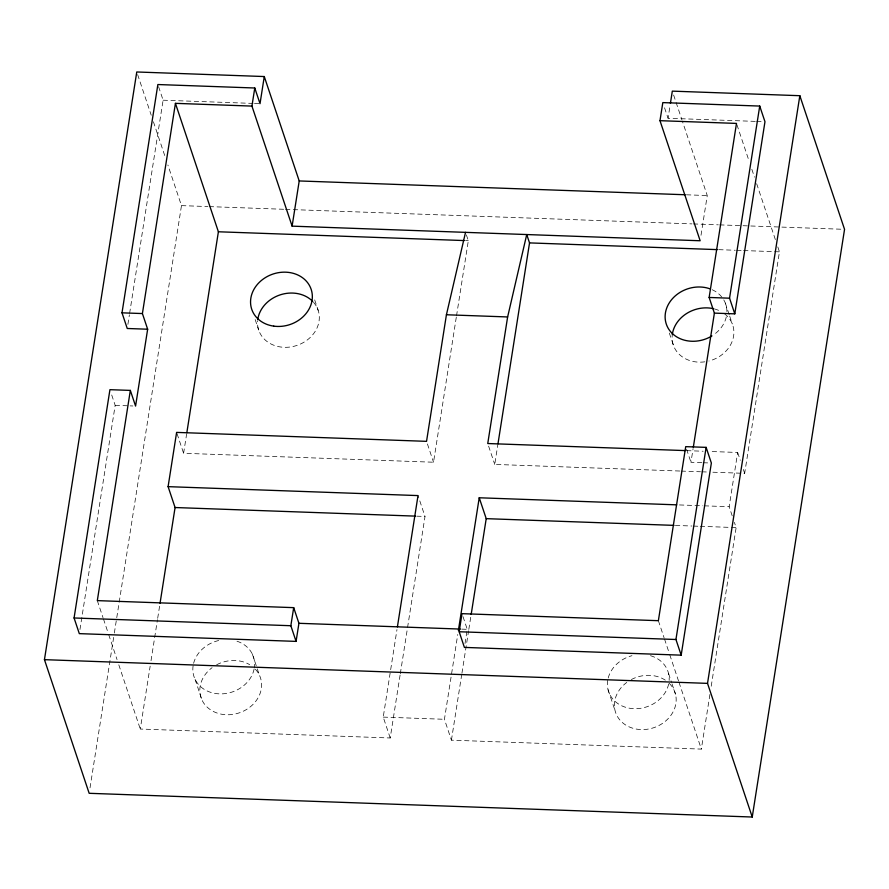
<?xml version="1.0" encoding="UTF-8"?>
<svg xmlns="http://www.w3.org/2000/svg" width="889" height="889" viewBox="0 0 889 889"><rect width="100%" height="100%" fill="white"/><g stroke="black" fill="none" stroke-linecap="round" stroke-linejoin="round"><path stroke-width="0.67" stroke-dasharray="4.45 3.33" d="M79.954 629.534L115.17 405.34L111.247 393.594M127.894 324.385L129.394 314.817M129.605 313.45L163.109 100.201L157.864 84.533M90.022 787.821L114.125 634.402M114.348 633.024L181.478 205.626L167.888 165.01M400.094 675.084L390.215 737.981L140.284 729.036L150.163 666.139M151.03 660.671L157.464 619.655M157.686 618.288L159.831 604.609M456.29 317.284L433.532 462.224L183.601 453.279L186.612 434.143M390.215 737.981L383.226 717.101L396.972 629.59M400.306 673.718L425.009 516.465L418.019 495.584M456.513 315.917L468.325 240.708L465.925 233.551M709.933 694.409L701.343 749.105L451.423 740.17L444.433 719.29L457.746 634.513M465.014 643.536L467.247 629.323L462.447 614.966M451.423 740.17L461.724 674.54M461.947 673.173L468.603 630.779M468.814 629.412L470.959 615.744M679.763 471.026L494.74 464.414L497.74 445.267M755.283 121.382L668.061 118.259L670.195 104.702M701.01 235.274L707.255 195.547L682.363 121.148M701.832 462.691L690.953 462.302L693.109 448.612M732.214 515.853L729.158 506.719L737.67 452.468L710.055 451.479M711.222 686.208L736.136 527.599L734.392 522.376M712.9 472.215L744.66 473.348L779.453 251.843L777.708 246.597M163.109 100.201L253.098 103.413M254.476 103.468L260.021 103.669M756.661 121.426L763.584 121.671M686.441 194.802L707.255 195.547M181.478 205.626L207.837 206.559M209.226 206.615L284.136 209.293M285.513 209.348L691.964 223.884M693.342 223.928L718.312 224.828M719.701 224.873L841.772 229.24M465.558 240.608L468.325 240.708M718.701 249.665L735.27 250.254M736.648 250.309L742.171 250.509M743.56 250.554L779.453 251.843M115.17 405.34L128.772 405.829M130.138 405.873L132.861 405.973M686.586 450.645L703.155 451.234M703.199 462.736L708.633 462.936M681.141 471.081L700.476 471.77M701.854 471.815L707.377 472.015M679.44 504.941L702.921 505.774M704.299 505.83L729.158 506.719M416.719 516.176L425.009 516.465M675.384 525.421L691.953 526.021M693.331 526.066L698.854 526.266M700.243 526.31L736.136 527.599M461.724 629.123L467.247 629.323M383.226 717.101L444.433 719.29M736.925 124.727L748.76 160.109M751.838 169.277L754.461 177.144M756.661 183.701L775.508 240.041M673.629 95.045L681.93 119.848M664.561 107.813L668.061 118.259M725.324 303.049L729.247 314.795M729.691 316.106L732.303 323.929M737.67 452.468L740.293 460.302M743.348 469.436L744.66 473.348M669.328 333.053L673.695 346.099M686.586 449.256L690.953 462.302M658.371 620.689L664.072 637.724M664.516 639.035L669.339 653.448M669.773 654.76L678.54 680.963M678.985 682.274L701.343 749.105M668.539 673.429L671.595 682.563M672.028 683.863L675.529 694.309M608.054 689.72L615.044 710.6M488.617 446.134L494.74 464.414M427.42 443.944L433.532 462.224M314.695 299.915L318.184 310.361M255.176 319.573L258.677 330.019M137.639 74.598L151.23 115.214M153.419 121.771L165.254 157.142M252.365 654.126L259.344 675.007M177.055 433.71L183.601 453.279M195.091 679.363L202.081 700.243M97.312 600.62L103.013 617.655M103.457 618.966L108.28 633.379M108.714 634.69L117.048 659.594M118.804 664.828L140.284 729.036M236.985 641.202A31.337 26.637 -18.5 0 1 254.332 667.839M254.121 669.017A31.337 26.637 -18.5 0 1 218.805 693.842A31.337 26.637 -18.5 0 1 193.124 665.65M193.613 663.294A31.337 26.637 -18.5 0 1 219.916 640.258M650.448 655.682A31.337 26.637 -18.5 0 1 669.15 680.407M668.661 683.952A31.337 26.637 -18.5 0 1 632.59 708.611A31.337 26.637 -18.5 0 1 607.932 679.185M608.209 678.007A31.337 26.637 -18.5 0 1 631.957 655.682M723.79 299.915A31.337 26.637 -18.5 0 1 726.713 314.573M726.291 316.928A31.337 26.637 -18.5 0 1 713.067 335.197M712.167 289.714A31.337 26.637 -18.5 0 1 721.79 297.015M255.365 669.217A31.337 26.637 -18.5 0 1 249.342 707.577A31.337 26.637 -18.5 0 1 206.059 706.033A31.337 26.637 -18.5 0 1 212.082 667.672M216.66 664.772A31.337 26.637 -18.5 0 1 249.709 664.683M313.55 302.304A31.337 26.637 -18.5 0 1 296.748 345.488A31.337 26.637 -18.5 0 1 257.621 320.773M669.173 683.263A31.337 26.637 -18.5 0 1 664.528 721.935A31.337 26.637 -18.5 0 1 620.833 721.068A31.337 26.637 -18.5 0 1 626.756 682.43M631.334 679.552A31.337 26.637 -18.5 0 1 665.417 680.229M724.468 313.739A31.337 26.637 -18.5 0 1 732.625 340.143A31.337 26.637 -18.5 0 1 708.889 361.034M704.877 361.823A31.337 26.637 -18.5 0 1 672.306 334.586M714.345 308.905A31.337 26.637 -18.5 0 1 720.29 311.139"/><path stroke-width="1.33" d="M670.406 103.335L672.317 91.134L799.833 95.701L844.55 229.34L752.238 817.024L89.167 793.299L44.45 659.66L136.762 71.976L264.277 76.543L299.215 180.945L292.114 226.15L700.154 240.752L659.982 120.682L662.816 102.602L759.728 106.069L764.973 121.726L734.792 313.85L714.389 313.117L709.144 297.459L736.492 123.415L659.982 120.682M130.339 390.404L97.312 600.62L293.692 607.643L298.926 623.3L296.081 641.391L79.31 633.635L74.076 617.977L109.936 389.682L130.339 390.404L135.573 406.073L147.652 329.219L142.407 313.561L175.433 103.346L251.931 106.091L292.114 226.15M147.652 329.219L127.249 328.486L122.004 312.828L157.864 84.533L254.776 88L260.021 103.669L264.277 76.543M160.042 603.242L175.077 507.53L168.099 486.65L176.611 432.398L426.542 441.344L446.422 314.762L465.525 232.362M186.823 432.776L218.394 231.773L175.433 103.346M251.931 106.091L254.776 88M296.081 641.391L290.847 625.723L293.692 607.643M397.405 626.856L418.019 495.584L168.099 486.65M458.391 630.412L479.227 497.773L676.685 504.841M497.962 443.9L529.533 242.897L526.733 234.552L507.63 316.951L487.75 443.533L685.208 450.59M459.168 631.746L462.002 613.666L658.371 620.689L685.719 446.645L706.122 447.367L711.356 463.036L681.174 655.16L464.402 647.403L459.168 631.746L675.94 639.502L681.174 655.16M471.181 614.377L486.216 518.654L479.227 497.773M693.32 447.245L714.389 313.117M675.94 639.502L706.122 447.367M734.792 313.85L729.547 298.193L759.728 106.069M752.238 817.024L707.522 683.374L799.833 95.701M299.215 180.945L685.052 194.747M218.394 231.773L464.18 240.563M529.533 242.897L717.323 249.62M709.144 297.459L729.547 298.193M446.422 314.762L507.63 316.951M122.004 312.828L142.407 313.561M175.077 507.53L415.341 516.12M486.216 518.654L674.006 525.377M298.926 623.3L460.346 629.079M74.076 617.977L290.847 625.723M44.45 659.66L707.522 683.374M711.933 335.92A31.337 26.637 -18.5 0 1 665.139 317.851A31.337 26.637 -18.5 0 1 709.811 288.769M257.754 319.584A31.337 26.637 -18.5 0 1 280.113 294.881A31.337 26.637 -18.5 0 1 312.739 301.427M672.306 334.586A31.337 26.637 -18.5 0 1 713.067 308.605M273.768 326.141A31.337 26.637 -18.5 0 0 311.206 289.481A31.337 26.637 -18.5 0 0 259.366 282.302A31.337 26.637 -18.5 0 0 273.768 326.141"/></g></svg>
